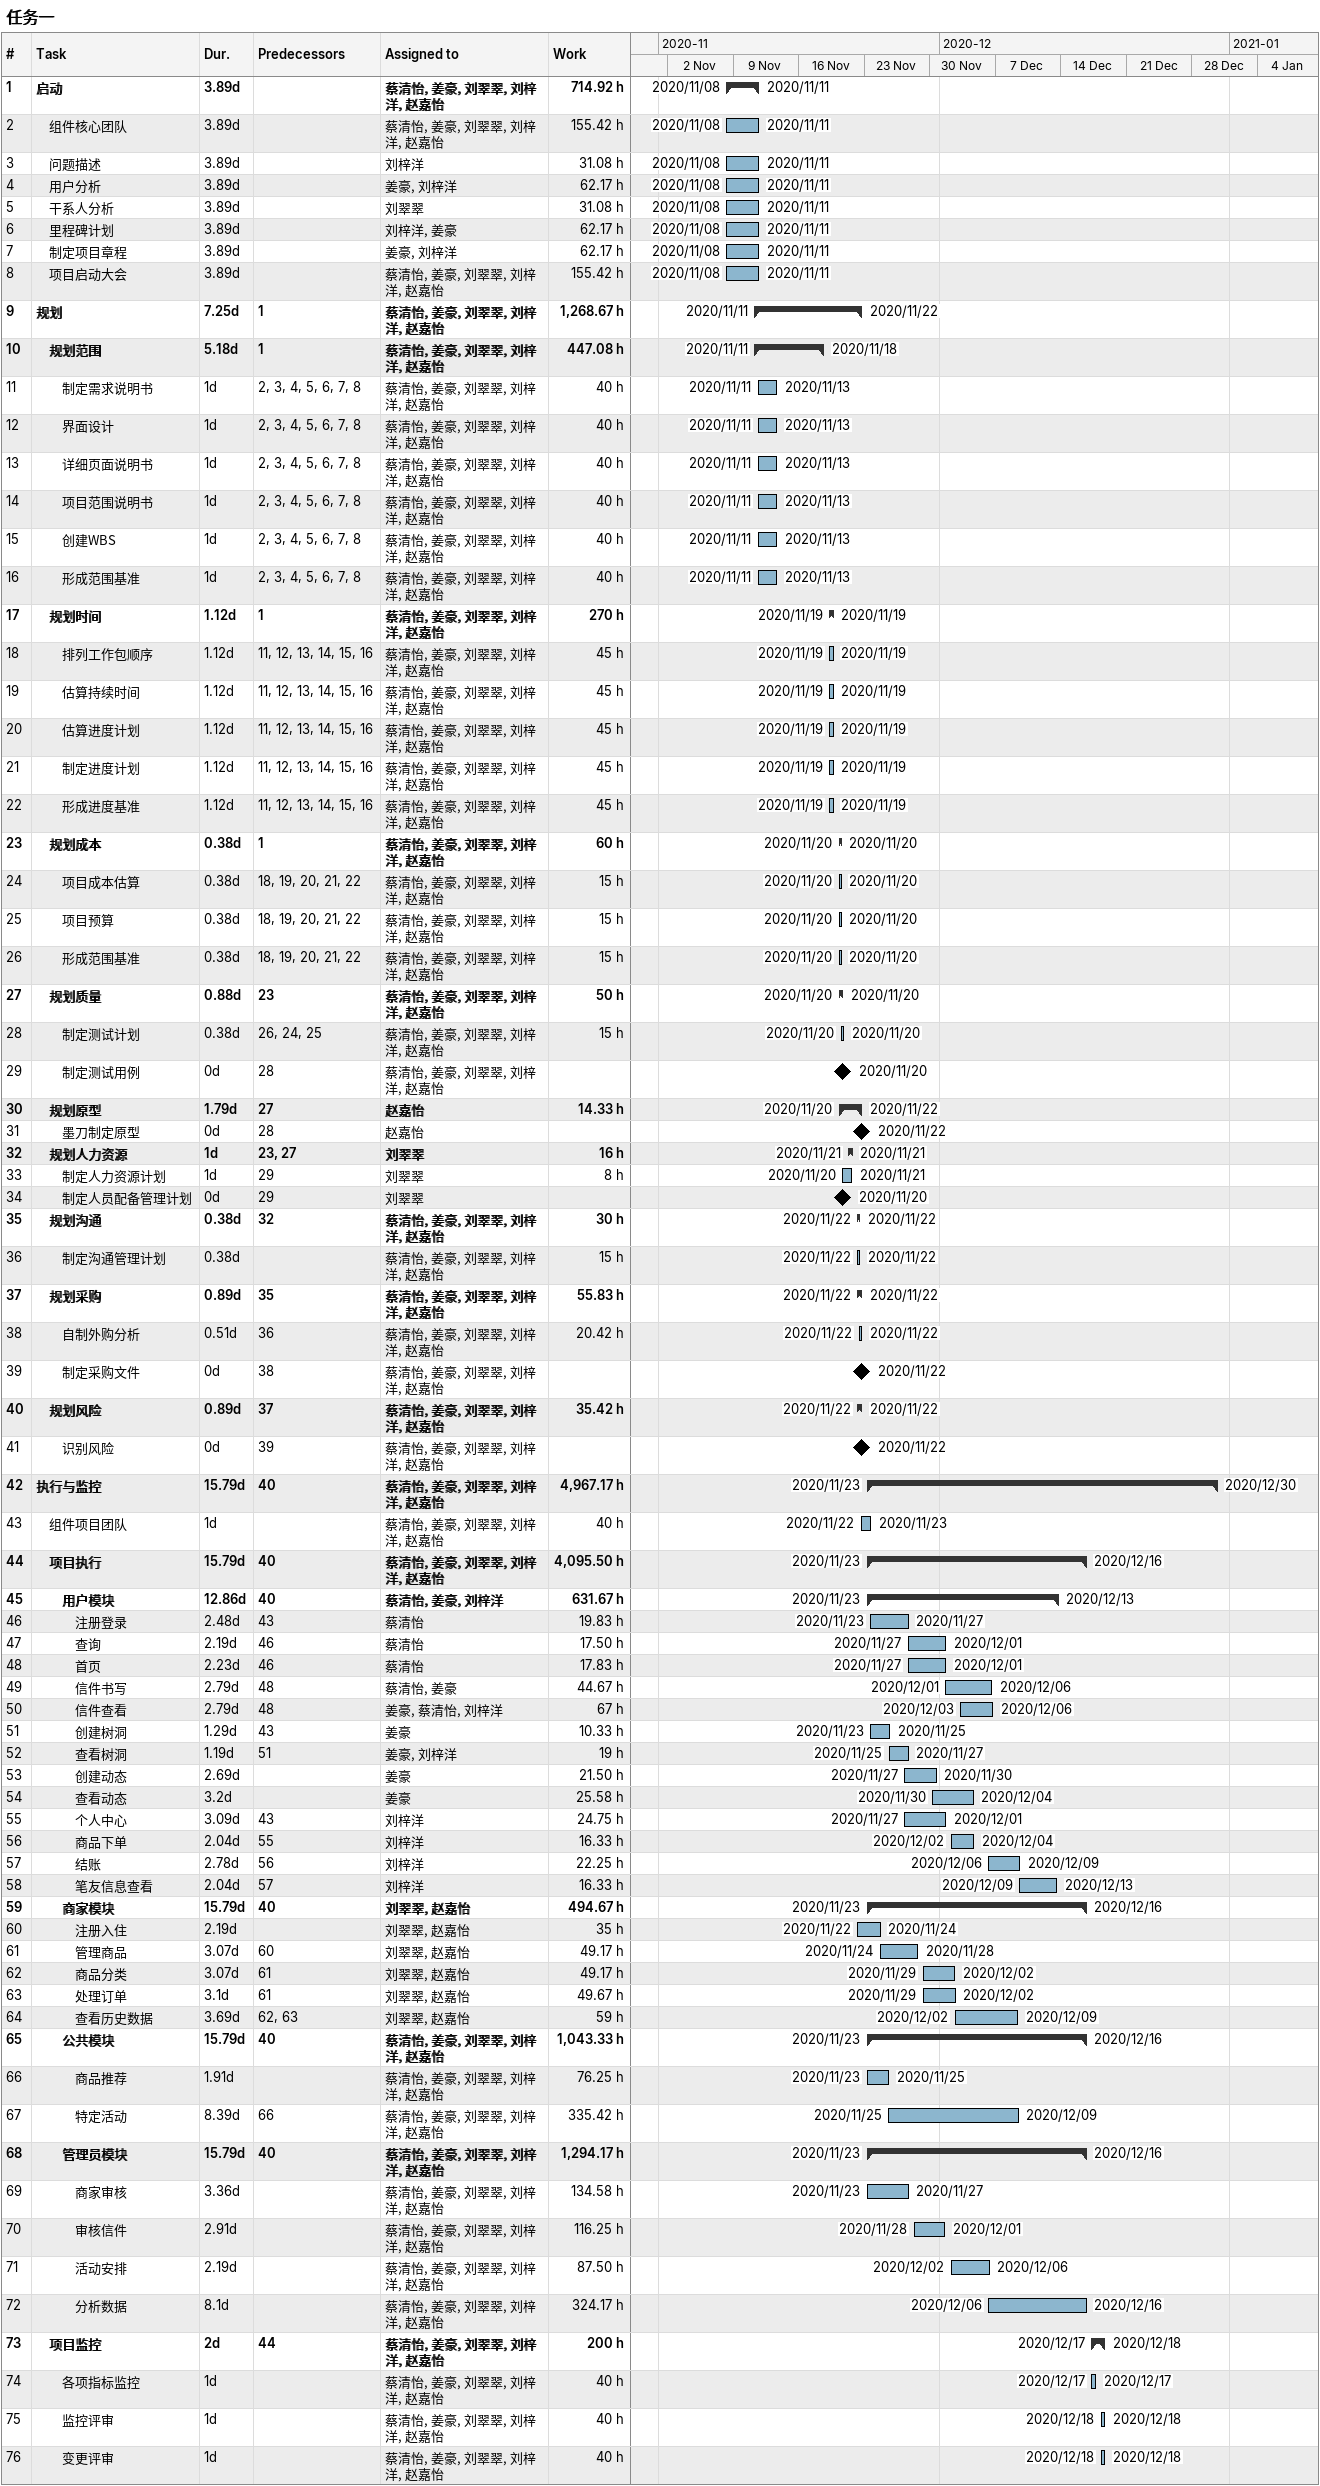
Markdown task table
任务一

| ID | Level | Task | Duration | Start | Finish | Predecessors | Resources | Work (h) |
|---|---|---|---|---|---|---|---|---|
| 1 | 1 | **启动** | 3.89d | 2020-11-08 | 2020-11-11 |  | 蔡清怡, 姜豪, 刘翠翠, 刘梓洋, 赵嘉怡 | 714.92 |
| 2 | 2 | 组件核心团队 | 3.89d | 2020-11-08 | 2020-11-11 |  | 蔡清怡, 姜豪, 刘翠翠, 刘梓洋, 赵嘉怡 | 155.42 |
| 3 | 2 | 问题描述 | 3.89d | 2020-11-08 | 2020-11-11 |  | 刘梓洋 | 31.08 |
| 4 | 2 | 用户分析 | 3.89d | 2020-11-08 | 2020-11-11 |  | 姜豪, 刘梓洋 | 62.17 |
| 5 | 2 | 干系人分析 | 3.89d | 2020-11-08 | 2020-11-11 |  | 刘翠翠 | 31.08 |
| 6 | 2 | 里程碑计划 | 3.89d | 2020-11-08 | 2020-11-11 |  | 刘梓洋, 姜豪 | 62.17 |
| 7 | 2 | 制定项目章程 | 3.89d | 2020-11-08 | 2020-11-11 |  | 姜豪, 刘梓洋 | 62.17 |
| 8 | 2 | 项目启动大会 | 3.89d | 2020-11-08 | 2020-11-11 |  | 蔡清怡, 姜豪, 刘翠翠, 刘梓洋, 赵嘉怡 | 155.42 |
| 9 | 1 | **规划** | 7.25d | 2020-11-11 | 2020-11-22 | 1 | 蔡清怡, 姜豪, 刘翠翠, 刘梓洋, 赵嘉怡 | 1268.67 |
| 10 | 2 | **规划范围** | 5.18d | 2020-11-11 | 2020-11-18 | 1 | 蔡清怡, 姜豪, 刘翠翠, 刘梓洋, 赵嘉怡 | 447.08 |
| 11 | 3 | 制定需求说明书 | 1d | 2020-11-11 | 2020-11-13 | 2, 3, 4, 5, 6, 7, 8 | 蔡清怡, 姜豪, 刘翠翠, 刘梓洋, 赵嘉怡 | 40 |
| 12 | 3 | 界面设计 | 1d | 2020-11-11 | 2020-11-13 | 2, 3, 4, 5, 6, 7, 8 | 蔡清怡, 姜豪, 刘翠翠, 刘梓洋, 赵嘉怡 | 40 |
| 13 | 3 | 详细页面说明书 | 1d | 2020-11-11 | 2020-11-13 | 2, 3, 4, 5, 6, 7, 8 | 蔡清怡, 姜豪, 刘翠翠, 刘梓洋, 赵嘉怡 | 40 |
| 14 | 3 | 项目范围说明书 | 1d | 2020-11-11 | 2020-11-13 | 2, 3, 4, 5, 6, 7, 8 | 蔡清怡, 姜豪, 刘翠翠, 刘梓洋, 赵嘉怡 | 40 |
| 15 | 3 | 创建WBS | 1d | 2020-11-11 | 2020-11-13 | 2, 3, 4, 5, 6, 7, 8 | 蔡清怡, 姜豪, 刘翠翠, 刘梓洋, 赵嘉怡 | 40 |
| 16 | 3 | 形成范围基准 | 1d | 2020-11-11 | 2020-11-13 | 2, 3, 4, 5, 6, 7, 8 | 蔡清怡, 姜豪, 刘翠翠, 刘梓洋, 赵嘉怡 | 40 |
| 17 | 2 | **规划时间** | 1.12d | 2020-11-19 | 2020-11-19 | 1 | 蔡清怡, 姜豪, 刘翠翠, 刘梓洋, 赵嘉怡 | 270 |
| 18 | 3 | 排列工作包顺序 | 1.12d | 2020-11-19 | 2020-11-19 | 11, 12, 13, 14, 15, 16 | 蔡清怡, 姜豪, 刘翠翠, 刘梓洋, 赵嘉怡 | 45 |
| 19 | 3 | 估算持续时间 | 1.12d | 2020-11-19 | 2020-11-19 | 11, 12, 13, 14, 15, 16 | 蔡清怡, 姜豪, 刘翠翠, 刘梓洋, 赵嘉怡 | 45 |
| 20 | 3 | 估算进度计划 | 1.12d | 2020-11-19 | 2020-11-19 | 11, 12, 13, 14, 15, 16 | 蔡清怡, 姜豪, 刘翠翠, 刘梓洋, 赵嘉怡 | 45 |
| 21 | 3 | 制定进度计划 | 1.12d | 2020-11-19 | 2020-11-19 | 11, 12, 13, 14, 15, 16 | 蔡清怡, 姜豪, 刘翠翠, 刘梓洋, 赵嘉怡 | 45 |
| 22 | 3 | 形成进度基准 | 1.12d | 2020-11-19 | 2020-11-19 | 11, 12, 13, 14, 15, 16 | 蔡清怡, 姜豪, 刘翠翠, 刘梓洋, 赵嘉怡 | 45 |
| 23 | 2 | **规划成本** | 0.38d | 2020-11-20 | 2020-11-20 | 1 | 蔡清怡, 姜豪, 刘翠翠, 刘梓洋, 赵嘉怡 | 60 |
| 24 | 3 | 项目成本估算 | 0.38d | 2020-11-20 | 2020-11-20 | 18, 19, 20, 21, 22 | 蔡清怡, 姜豪, 刘翠翠, 刘梓洋, 赵嘉怡 | 15 |
| 25 | 3 | 项目预算 | 0.38d | 2020-11-20 | 2020-11-20 | 18, 19, 20, 21, 22 | 蔡清怡, 姜豪, 刘翠翠, 刘梓洋, 赵嘉怡 | 15 |
| 26 | 3 | 形成范围基准 | 0.38d | 2020-11-20 | 2020-11-20 | 18, 19, 20, 21, 22 | 蔡清怡, 姜豪, 刘翠翠, 刘梓洋, 赵嘉怡 | 15 |
| 27 | 2 | **规划质量** | 0.88d | 2020-11-20 | 2020-11-20 | 23 | 蔡清怡, 姜豪, 刘翠翠, 刘梓洋, 赵嘉怡 | 50 |
| 28 | 3 | 制定测试计划 | 0.38d | 2020-11-20 | 2020-11-20 | 26, 24, 25 | 蔡清怡, 姜豪, 刘翠翠, 刘梓洋, 赵嘉怡 | 15 |
| 29 | 3 | 制定测试用例 | 0d | 2020-11-20 | 2020-11-20 | 28 | 蔡清怡, 姜豪, 刘翠翠, 刘梓洋, 赵嘉怡 |  |
| 30 | 2 | **规划原型** | 1.79d | 2020-11-20 | 2020-11-22 | 27 | 赵嘉怡 | 14.33 |
| 31 | 3 | 墨刀制定原型 | 0d | 2020-11-22 | 2020-11-22 | 28 | 赵嘉怡 |  |
| 32 | 2 | **规划人力资源** | 1d | 2020-11-21 | 2020-11-21 | 23, 27 | 刘翠翠 | 16 |
| 33 | 3 | 制定人力资源计划 | 1d | 2020-11-20 | 2020-11-21 | 29 | 刘翠翠 | 8 |
| 34 | 3 | 制定人员配备管理计划 | 0d | 2020-11-20 | 2020-11-20 | 29 | 刘翠翠 |  |
| 35 | 2 | **规划沟通** | 0.38d | 2020-11-22 | 2020-11-22 | 32 | 蔡清怡, 姜豪, 刘翠翠, 刘梓洋, 赵嘉怡 | 30 |
| 36 | 3 | 制定沟通管理计划 | 0.38d | 2020-11-22 | 2020-11-22 |  | 蔡清怡, 姜豪, 刘翠翠, 刘梓洋, 赵嘉怡 | 15 |
| 37 | 2 | **规划采购** | 0.89d | 2020-11-22 | 2020-11-22 | 35 | 蔡清怡, 姜豪, 刘翠翠, 刘梓洋, 赵嘉怡 | 55.83 |
| 38 | 3 | 自制外购分析 | 0.51d | 2020-11-22 | 2020-11-22 | 36 | 蔡清怡, 姜豪, 刘翠翠, 刘梓洋, 赵嘉怡 | 20.42 |
| 39 | 3 | 制定采购文件 | 0d | 2020-11-22 | 2020-11-22 | 38 | 蔡清怡, 姜豪, 刘翠翠, 刘梓洋, 赵嘉怡 |  |
| 40 | 2 | **规划风险** | 0.89d | 2020-11-22 | 2020-11-22 | 37 | 蔡清怡, 姜豪, 刘翠翠, 刘梓洋, 赵嘉怡 | 35.42 |
| 41 | 3 | 识别风险 | 0d | 2020-11-22 | 2020-11-22 | 39 | 蔡清怡, 姜豪, 刘翠翠, 刘梓洋, 赵嘉怡 |  |
| 42 | 1 | **执行与监控** | 15.79d | 2020-11-23 | 2020-12-30 | 40 | 蔡清怡, 姜豪, 刘翠翠, 刘梓洋, 赵嘉怡 | 4967.17 |
| 43 | 2 | 组件项目团队 | 1d | 2020-11-22 | 2020-11-23 |  | 蔡清怡, 姜豪, 刘翠翠, 刘梓洋, 赵嘉怡 | 40 |
| 44 | 2 | **项目执行** | 15.79d | 2020-11-23 | 2020-12-16 | 40 | 蔡清怡, 姜豪, 刘翠翠, 刘梓洋, 赵嘉怡 | 4095.50 |
| 45 | 3 | **用户模块** | 12.86d | 2020-11-23 | 2020-12-13 | 40 | 蔡清怡, 姜豪, 刘梓洋 | 631.67 |
| 46 | 4 | 注册登录 | 2.48d | 2020-11-23 | 2020-11-27 | 43 | 蔡清怡 | 19.83 |
| 47 | 4 | 查询 | 2.19d | 2020-11-27 | 2020-12-01 | 46 | 蔡清怡 | 17.50 |
| 48 | 4 | 首页 | 2.23d | 2020-11-27 | 2020-12-01 | 46 | 蔡清怡 | 17.83 |
| 49 | 4 | 信件书写 | 2.79d | 2020-12-01 | 2020-12-06 | 48 | 蔡清怡, 姜豪 | 44.67 |
| 50 | 4 | 信件查看 | 2.79d | 2020-12-03 | 2020-12-06 | 48 | 姜豪, 蔡清怡, 刘梓洋 | 67 |
| 51 | 4 | 创建树洞 | 1.29d | 2020-11-23 | 2020-11-25 | 43 | 姜豪 | 10.33 |
| 52 | 4 | 查看树洞 | 1.19d | 2020-11-25 | 2020-11-27 | 51 | 姜豪, 刘梓洋 | 19 |
| 53 | 4 | 创建动态 | 2.69d | 2020-11-27 | 2020-11-30 |  | 姜豪 | 21.50 |
| 54 | 4 | 查看动态 | 3.2d | 2020-11-30 | 2020-12-04 |  | 姜豪 | 25.58 |
| 55 | 4 | 个人中心 | 3.09d | 2020-11-27 | 2020-12-01 | 43 | 刘梓洋 | 24.75 |
| 56 | 4 | 商品下单 | 2.04d | 2020-12-02 | 2020-12-04 | 55 | 刘梓洋 | 16.33 |
| 57 | 4 | 结账 | 2.78d | 2020-12-06 | 2020-12-09 | 56 | 刘梓洋 | 22.25 |
| 58 | 4 | 笔友信息查看 | 2.04d | 2020-12-09 | 2020-12-13 | 57 | 刘梓洋 | 16.33 |
| 59 | 3 | **商家模块** | 15.79d | 2020-11-23 | 2020-12-16 | 40 | 刘翠翠, 赵嘉怡 | 494.67 |
| 60 | 4 | 注册入住 | 2.19d | 2020-11-22 | 2020-11-24 |  | 刘翠翠, 赵嘉怡 | 35 |
| 61 | 4 | 管理商品 | 3.07d | 2020-11-24 | 2020-11-28 | 60 | 刘翠翠, 赵嘉怡 | 49.17 |
| 62 | 4 | 商品分类 | 3.07d | 2020-11-29 | 2020-12-02 | 61 | 刘翠翠, 赵嘉怡 | 49.17 |
| 63 | 4 | 处理订单 | 3.1d | 2020-11-29 | 2020-12-02 | 61 | 刘翠翠, 赵嘉怡 | 49.67 |
| 64 | 4 | 查看历史数据 | 3.69d | 2020-12-02 | 2020-12-09 | 62, 63 | 刘翠翠, 赵嘉怡 | 59 |
| 65 | 3 | **公共模块** | 15.79d | 2020-11-23 | 2020-12-16 | 40 | 蔡清怡, 姜豪, 刘翠翠, 刘梓洋, 赵嘉怡 | 1043.33 |
| 66 | 4 | 商品推荐 | 1.91d | 2020-11-23 | 2020-11-25 |  | 蔡清怡, 姜豪, 刘翠翠, 刘梓洋, 赵嘉怡 | 76.25 |
| 67 | 4 | 特定活动 | 8.39d | 2020-11-25 | 2020-12-09 | 66 | 蔡清怡, 姜豪, 刘翠翠, 刘梓洋, 赵嘉怡 | 335.42 |
| 68 | 3 | **管理员模块** | 15.79d | 2020-11-23 | 2020-12-16 | 40 | 蔡清怡, 姜豪, 刘翠翠, 刘梓洋, 赵嘉怡 | 1294.17 |
| 69 | 4 | 商家审核 | 3.36d | 2020-11-23 | 2020-11-27 |  | 蔡清怡, 姜豪, 刘翠翠, 刘梓洋, 赵嘉怡 | 134.58 |
| 70 | 4 | 审核信件 | 2.91d | 2020-11-28 | 2020-12-01 |  | 蔡清怡, 姜豪, 刘翠翠, 刘梓洋, 赵嘉怡 | 116.25 |
| 71 | 4 | 活动安排 | 2.19d | 2020-12-02 | 2020-12-06 |  | 蔡清怡, 姜豪, 刘翠翠, 刘梓洋, 赵嘉怡 | 87.50 |
| 72 | 4 | 分析数据 | 8.1d | 2020-12-06 | 2020-12-16 |  | 蔡清怡, 姜豪, 刘翠翠, 刘梓洋, 赵嘉怡 | 324.17 |
| 73 | 2 | **项目监控** | 2d | 2020-12-17 | 2020-12-18 | 44 | 蔡清怡, 姜豪, 刘翠翠, 刘梓洋, 赵嘉怡 | 200 |
| 74 | 3 | 各项指标监控 | 1d | 2020-12-17 | 2020-12-17 |  | 蔡清怡, 姜豪, 刘翠翠, 刘梓洋, 赵嘉怡 | 40 |
| 75 | 3 | 监控评审 | 1d | 2020-12-18 | 2020-12-18 |  | 蔡清怡, 姜豪, 刘翠翠, 刘梓洋, 赵嘉怡 | 40 |
| 76 | 3 | 变更评审 | 1d | 2020-12-18 | 2020-12-18 |  | 蔡清怡, 姜豪, 刘翠翠, 刘梓洋, 赵嘉怡 | 40 |
